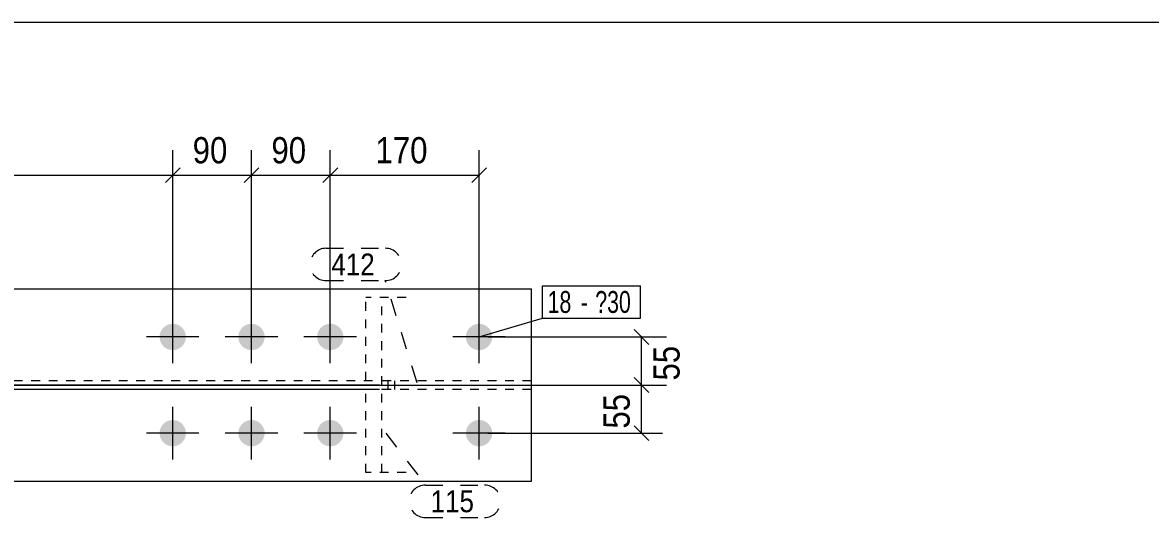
# Model space of a CAD drawing. Header units: millimetres. Extents: x 2 to 579, y 1 to 825.
# Drawn here: x 256.7 to 385.5, y 768.4 to 825 of the extents above; entities that cross this region are included whole.
import ezdxf

# ---------------------------------------------------------------- set-up
doc = ezdxf.new("R2010")
doc.units = ezdxf.units.MM
for name, pattern in [('XKITLINE00', [0]), ('XKITLINE01', [4, 1, -1, 1, -1]), ('XKITLINE02', [4, 2, -2]), ('XKITLINE03', [6, 3, -1, 1, -1])]:
    doc.linetypes.add(name, pattern=pattern)
for name, color, linetype, lineweight in [('Bolt', 3, 'Continuous', 0), ('BoltMark', 7, 'Continuous', 0), ('Dimensions', 7, 'Continuous', 0), ('DrawingSheet', 5, 'Continuous', 0), ('Part', 2, 'Continuous', 0), ('PartMark', 7, 'Continuous', 0)]:
    doc.layers.add(name, color=color, linetype=linetype, lineweight=lineweight)
doc.styles.add('ARIAL', font='ARIAL.TTF')
doc.styles.add('ARIAL_NARROW', font='ARIALN.TTF')

# ---------------------------------------------------------------- blocks, each defined once
blk = doc.blocks.new('*A75')
at = {"layer": 'Bolt'}
for points in [[(273.8, 787.55), (273.76, 787.55), (273.72, 787.55), (273.69, 787.56), (273.65, 787.56), (273.61, 787.57), (273.58, 787.57), (273.54, 787.58), (273.51, 787.59), (273.47, 787.59), (273.43, 787.6), (273.4, 787.61), (273.36, 787.63), (273.33, 787.64), (273.29, 787.65), (273.26, 787.66), (273.23, 787.68), (273.19, 787.69), (273.16, 787.71), (273.13, 787.73), (273.09, 787.74), (273.06, 787.76), (273.03, 787.78), (273, 787.8), (272.97, 787.82), (272.94, 787.85), (272.91, 787.87), (272.88, 787.89), (272.85, 787.91), (272.83, 787.94), (272.8, 787.96), (272.77, 787.99), (272.75, 788.02), (272.72, 788.04), (272.7, 788.07), (272.67, 788.1), (272.65, 788.13), (272.63, 788.16), (272.61, 788.19), (272.59, 788.22), (272.57, 788.25), (272.55, 788.28), (272.53, 788.31), (272.51, 788.34), (272.49, 788.38), (272.48, 788.41), (272.46, 788.44), (272.45, 788.48), (272.43, 788.51), (272.42, 788.54), (272.41, 788.58), (272.4, 788.61), (272.39, 788.65), (272.38, 788.69), (272.37, 788.72), (272.36, 788.76), (272.36, 788.79), (272.35, 788.83), (272.35, 788.87), (272.34, 788.9), (272.34, 788.94), (272.34, 788.98), (272.33, 789.01), (272.33, 789.05), (272.33, 789.09), (272.34, 789.12), (272.34, 789.16), (272.34, 789.2), (272.35, 789.23), (272.35, 789.27), (272.36, 789.31), (272.36, 789.34), (272.37, 789.38), (272.38, 789.41), (272.39, 789.45), (272.4, 789.49), (272.41, 789.52), (272.42, 789.56), (272.43, 789.59), (272.45, 789.62), (272.46, 789.66), (272.48, 789.69), (272.49, 789.72), (272.51, 789.76), (272.53, 789.79), (272.55, 789.82), (272.57, 789.85), (272.59, 789.88), (272.61, 789.91), (272.63, 789.94), (272.65, 789.97), (272.67, 790), (272.7, 790.03), (272.72, 790.06), (272.75, 790.08), (272.77, 790.11), (272.8, 790.14), (272.83, 790.16), (272.85, 790.19), (272.88, 790.21), (272.91, 790.23), (272.94, 790.25), (272.97, 790.28), (273, 790.3), (273.03, 790.32), (273.06, 790.34), (273.09, 790.36), (273.13, 790.37), (273.16, 790.39), (273.19, 790.41), (273.23, 790.42), (273.26, 790.44), (273.29, 790.45), (273.33, 790.46), (273.36, 790.47), (273.4, 790.49), (273.43, 790.5), (273.47, 790.51), (273.51, 790.51), (273.54, 790.52), (273.58, 790.53), (273.61, 790.53), (273.65, 790.54), (273.69, 790.54), (273.72, 790.55), (273.76, 790.55), (273.8, 790.55), (273.83, 790.55), (273.87, 790.55), (273.91, 790.55), (273.94, 790.55), (273.98, 790.54), (274.02, 790.54), (274.05, 790.53), (274.09, 790.53), (274.13, 790.52), (274.16, 790.51), (274.2, 790.51), (274.23, 790.5), (274.27, 790.49), (274.3, 790.47), (274.34, 790.46), (274.37, 790.45), (274.41, 790.44), (274.44, 790.42), (274.48, 790.41), (274.51, 790.39), (274.54, 790.37), (274.57, 790.36), (274.6, 790.34), (274.64, 790.32), (274.67, 790.3), (274.7, 790.28), (274.73, 790.25), (274.76, 790.23), (274.79, 790.21), (274.81, 790.19), (274.84, 790.16), (274.87, 790.14), (274.89, 790.11), (274.92, 790.08), (274.95, 790.06), (274.97, 790.03), (274.99, 790), (275.02, 789.97), (275.04, 789.94), (275.06, 789.91), (275.08, 789.88), (275.1, 789.85), (275.12, 789.82), (275.14, 789.79), (275.16, 789.76), (275.17, 789.72), (275.19, 789.69), (275.21, 789.66), (275.22, 789.62), (275.23, 789.59), (275.25, 789.56), (275.26, 789.52), (275.27, 789.49), (275.28, 789.45), (275.29, 789.41), (275.3, 789.38), (275.3, 789.34), (275.31, 789.31), (275.32, 789.27), (275.32, 789.23), (275.33, 789.2), (275.33, 789.16), (275.33, 789.12), (275.33, 789.09), (275.33, 789.05), (275.33, 789.01), (275.33, 788.98), (275.33, 788.94), (275.33, 788.9), (275.32, 788.87), (275.32, 788.83), (275.31, 788.79), (275.3, 788.76), (275.3, 788.72), (275.29, 788.69), (275.28, 788.65), (275.27, 788.61), (275.26, 788.58), (275.25, 788.54), (275.23, 788.51), (275.22, 788.48), (275.21, 788.44), (275.19, 788.41), (275.17, 788.38), (275.16, 788.34), (275.14, 788.31), (275.12, 788.28), (275.1, 788.25), (275.08, 788.22), (275.06, 788.19), (275.04, 788.16), (275.02, 788.13), (274.99, 788.1), (274.97, 788.07), (274.95, 788.04), (274.92, 788.02), (274.89, 787.99), (274.87, 787.96), (274.84, 787.94), (274.81, 787.91), (274.79, 787.89), (274.76, 787.87), (274.73, 787.85), (274.7, 787.82), (274.67, 787.8), (274.64, 787.78), (274.6, 787.76), (274.57, 787.74), (274.54, 787.73), (274.51, 787.71), (274.48, 787.69), (274.44, 787.68), (274.41, 787.66), (274.37, 787.65), (274.34, 787.64), (274.3, 787.63), (274.27, 787.61), (274.23, 787.6), (274.2, 787.59), (274.16, 787.59), (274.13, 787.58), (274.09, 787.57), (274.05, 787.57), (274.02, 787.56), (273.98, 787.56), (273.94, 787.55), (273.91, 787.55), (273.87, 787.55), (273.83, 787.55)], [(282.8, 787.55), (282.76, 787.55), (282.72, 787.55), (282.69, 787.56), (282.65, 787.56), (282.61, 787.57), (282.58, 787.57), (282.54, 787.58), (282.51, 787.59), (282.47, 787.59), (282.43, 787.6), (282.4, 787.61), (282.36, 787.63), (282.33, 787.64), (282.29, 787.65), (282.26, 787.66), (282.23, 787.68), (282.19, 787.69), (282.16, 787.71), (282.13, 787.73), (282.09, 787.74), (282.06, 787.76), (282.03, 787.78), (282, 787.8), (281.97, 787.82), (281.94, 787.85), (281.91, 787.87), (281.88, 787.89), (281.85, 787.91), (281.83, 787.94), (281.8, 787.96), (281.77, 787.99), (281.75, 788.02), (281.72, 788.04), (281.7, 788.07), (281.67, 788.1), (281.65, 788.13), (281.63, 788.16), (281.61, 788.19), (281.59, 788.22), (281.57, 788.25), (281.55, 788.28), (281.53, 788.31), (281.51, 788.34), (281.49, 788.38), (281.48, 788.41), (281.46, 788.44), (281.45, 788.48), (281.43, 788.51), (281.42, 788.54), (281.41, 788.58), (281.4, 788.61), (281.39, 788.65), (281.38, 788.69), (281.37, 788.72), (281.36, 788.76), (281.36, 788.79), (281.35, 788.83), (281.35, 788.87), (281.34, 788.9), (281.34, 788.94), (281.34, 788.98), (281.33, 789.01), (281.33, 789.05), (281.33, 789.09), (281.34, 789.12), (281.34, 789.16), (281.34, 789.2), (281.35, 789.23), (281.35, 789.27), (281.36, 789.31), (281.36, 789.34), (281.37, 789.38), (281.38, 789.41), (281.39, 789.45), (281.4, 789.49), (281.41, 789.52), (281.42, 789.56), (281.43, 789.59), (281.45, 789.62), (281.46, 789.66), (281.48, 789.69), (281.49, 789.72), (281.51, 789.76), (281.53, 789.79), (281.55, 789.82), (281.57, 789.85), (281.59, 789.88), (281.61, 789.91), (281.63, 789.94), (281.65, 789.97), (281.67, 790), (281.7, 790.03), (281.72, 790.06), (281.75, 790.08), (281.77, 790.11), (281.8, 790.14), (281.83, 790.16), (281.85, 790.19), (281.88, 790.21), (281.91, 790.23), (281.94, 790.25), (281.97, 790.28), (282, 790.3), (282.03, 790.32), (282.06, 790.34), (282.09, 790.36), (282.13, 790.37), (282.16, 790.39), (282.19, 790.41), (282.23, 790.42), (282.26, 790.44), (282.29, 790.45), (282.33, 790.46), (282.36, 790.47), (282.4, 790.49), (282.43, 790.5), (282.47, 790.51), (282.51, 790.51), (282.54, 790.52), (282.58, 790.53), (282.61, 790.53), (282.65, 790.54), (282.69, 790.54), (282.72, 790.55), (282.76, 790.55), (282.8, 790.55), (282.83, 790.55), (282.87, 790.55), (282.91, 790.55), (282.94, 790.55), (282.98, 790.54), (283.02, 790.54), (283.05, 790.53), (283.09, 790.53), (283.13, 790.52), (283.16, 790.51), (283.2, 790.51), (283.23, 790.5), (283.27, 790.49), (283.3, 790.47), (283.34, 790.46), (283.37, 790.45), (283.41, 790.44), (283.44, 790.42), (283.48, 790.41), (283.51, 790.39), (283.54, 790.37), (283.57, 790.36), (283.6, 790.34), (283.64, 790.32), (283.67, 790.3), (283.7, 790.28), (283.73, 790.25), (283.76, 790.23), (283.79, 790.21), (283.81, 790.19), (283.84, 790.16), (283.87, 790.14), (283.89, 790.11), (283.92, 790.08), (283.95, 790.06), (283.97, 790.03), (283.99, 790), (284.02, 789.97), (284.04, 789.94), (284.06, 789.91), (284.08, 789.88), (284.1, 789.85), (284.12, 789.82), (284.14, 789.79), (284.16, 789.76), (284.17, 789.72), (284.19, 789.69), (284.21, 789.66), (284.22, 789.62), (284.23, 789.59), (284.25, 789.56), (284.26, 789.52), (284.27, 789.49), (284.28, 789.45), (284.29, 789.41), (284.3, 789.38), (284.3, 789.34), (284.31, 789.31), (284.32, 789.27), (284.32, 789.23), (284.33, 789.2), (284.33, 789.16), (284.33, 789.12), (284.33, 789.09), (284.33, 789.05), (284.33, 789.01), (284.33, 788.98), (284.33, 788.94), (284.33, 788.9), (284.32, 788.87), (284.32, 788.83), (284.31, 788.79), (284.3, 788.76), (284.3, 788.72), (284.29, 788.69), (284.28, 788.65), (284.27, 788.61), (284.26, 788.58), (284.25, 788.54), (284.23, 788.51), (284.22, 788.48), (284.21, 788.44), (284.19, 788.41), (284.17, 788.38), (284.16, 788.34), (284.14, 788.31), (284.12, 788.28), (284.1, 788.25), (284.08, 788.22), (284.06, 788.19), (284.04, 788.16), (284.02, 788.13), (283.99, 788.1), (283.97, 788.07), (283.95, 788.04), (283.92, 788.02), (283.89, 787.99), (283.87, 787.96), (283.84, 787.94), (283.81, 787.91), (283.79, 787.89), (283.76, 787.87), (283.73, 787.85), (283.7, 787.82), (283.67, 787.8), (283.64, 787.78), (283.6, 787.76), (283.57, 787.74), (283.54, 787.73), (283.51, 787.71), (283.48, 787.69), (283.44, 787.68), (283.41, 787.66), (283.37, 787.65), (283.34, 787.64), (283.3, 787.63), (283.27, 787.61), (283.23, 787.6), (283.2, 787.59), (283.16, 787.59), (283.13, 787.58), (283.09, 787.57), (283.05, 787.57), (283.02, 787.56), (282.98, 787.56), (282.94, 787.55), (282.91, 787.55), (282.87, 787.55), (282.83, 787.55)], [(291.8, 787.55), (291.76, 787.55), (291.72, 787.55), (291.69, 787.56), (291.65, 787.56), (291.61, 787.57), (291.58, 787.57), (291.54, 787.58), (291.51, 787.59), (291.47, 787.59), (291.43, 787.6), (291.4, 787.61), (291.36, 787.63), (291.33, 787.64), (291.29, 787.65), (291.26, 787.66), (291.23, 787.68), (291.19, 787.69), (291.16, 787.71), (291.13, 787.73), (291.09, 787.74), (291.06, 787.76), (291.03, 787.78), (291, 787.8), (290.97, 787.82), (290.94, 787.85), (290.91, 787.87), (290.88, 787.89), (290.85, 787.91), (290.83, 787.94), (290.8, 787.96), (290.77, 787.99), (290.75, 788.02), (290.72, 788.04), (290.7, 788.07), (290.67, 788.1), (290.65, 788.13), (290.63, 788.16), (290.61, 788.19), (290.59, 788.22), (290.57, 788.25), (290.55, 788.28), (290.53, 788.31), (290.51, 788.34), (290.49, 788.38), (290.48, 788.41), (290.46, 788.44), (290.45, 788.48), (290.43, 788.51), (290.42, 788.54), (290.41, 788.58), (290.4, 788.61), (290.39, 788.65), (290.38, 788.69), (290.37, 788.72), (290.36, 788.76), (290.36, 788.79), (290.35, 788.83), (290.35, 788.87), (290.34, 788.9), (290.34, 788.94), (290.34, 788.98), (290.33, 789.01), (290.33, 789.05), (290.33, 789.09), (290.34, 789.12), (290.34, 789.16), (290.34, 789.2), (290.35, 789.23), (290.35, 789.27), (290.36, 789.31), (290.36, 789.34), (290.37, 789.38), (290.38, 789.41), (290.39, 789.45), (290.4, 789.49), (290.41, 789.52), (290.42, 789.56), (290.43, 789.59), (290.45, 789.62), (290.46, 789.66), (290.48, 789.69), (290.49, 789.72), (290.51, 789.76), (290.53, 789.79), (290.55, 789.82), (290.57, 789.85), (290.59, 789.88), (290.61, 789.91), (290.63, 789.94), (290.65, 789.97), (290.67, 790), (290.7, 790.03), (290.72, 790.06), (290.75, 790.08), (290.77, 790.11), (290.8, 790.14), (290.83, 790.16), (290.85, 790.19), (290.88, 790.21), (290.91, 790.23), (290.94, 790.25), (290.97, 790.28), (291, 790.3), (291.03, 790.32), (291.06, 790.34), (291.09, 790.36), (291.13, 790.37), (291.16, 790.39), (291.19, 790.41), (291.23, 790.42), (291.26, 790.44), (291.29, 790.45), (291.33, 790.46), (291.36, 790.47), (291.4, 790.49), (291.43, 790.5), (291.47, 790.51), (291.51, 790.51), (291.54, 790.52), (291.58, 790.53), (291.61, 790.53), (291.65, 790.54), (291.69, 790.54), (291.72, 790.55), (291.76, 790.55), (291.8, 790.55), (291.83, 790.55), (291.87, 790.55), (291.91, 790.55), (291.94, 790.55), (291.98, 790.54), (292.02, 790.54), (292.05, 790.53), (292.09, 790.53), (292.13, 790.52), (292.16, 790.51), (292.2, 790.51), (292.23, 790.5), (292.27, 790.49), (292.3, 790.47), (292.34, 790.46), (292.37, 790.45), (292.41, 790.44), (292.44, 790.42), (292.48, 790.41), (292.51, 790.39), (292.54, 790.37), (292.57, 790.36), (292.6, 790.34), (292.64, 790.32), (292.67, 790.3), (292.7, 790.28), (292.73, 790.25), (292.76, 790.23), (292.79, 790.21), (292.81, 790.19), (292.84, 790.16), (292.87, 790.14), (292.89, 790.11), (292.92, 790.08), (292.95, 790.06), (292.97, 790.03), (292.99, 790), (293.02, 789.97), (293.04, 789.94), (293.06, 789.91), (293.08, 789.88), (293.1, 789.85), (293.12, 789.82), (293.14, 789.79), (293.16, 789.76), (293.17, 789.72), (293.19, 789.69), (293.21, 789.66), (293.22, 789.62), (293.23, 789.59), (293.25, 789.56), (293.26, 789.52), (293.27, 789.49), (293.28, 789.45), (293.29, 789.41), (293.3, 789.38), (293.3, 789.34), (293.31, 789.31), (293.32, 789.27), (293.32, 789.23), (293.33, 789.2), (293.33, 789.16), (293.33, 789.12), (293.33, 789.09), (293.33, 789.05), (293.33, 789.01), (293.33, 788.98), (293.33, 788.94), (293.33, 788.9), (293.32, 788.87), (293.32, 788.83), (293.31, 788.79), (293.3, 788.76), (293.3, 788.72), (293.29, 788.69), (293.28, 788.65), (293.27, 788.61), (293.26, 788.58), (293.25, 788.54), (293.23, 788.51), (293.22, 788.48), (293.21, 788.44), (293.19, 788.41), (293.17, 788.38), (293.16, 788.34), (293.14, 788.31), (293.12, 788.28), (293.1, 788.25), (293.08, 788.22), (293.06, 788.19), (293.04, 788.16), (293.02, 788.13), (292.99, 788.1), (292.97, 788.07), (292.95, 788.04), (292.92, 788.02), (292.89, 787.99), (292.87, 787.96), (292.84, 787.94), (292.81, 787.91), (292.79, 787.89), (292.76, 787.87), (292.73, 787.85), (292.7, 787.82), (292.67, 787.8), (292.64, 787.78), (292.6, 787.76), (292.57, 787.74), (292.54, 787.73), (292.51, 787.71), (292.48, 787.69), (292.44, 787.68), (292.41, 787.66), (292.37, 787.65), (292.34, 787.64), (292.3, 787.63), (292.27, 787.61), (292.23, 787.6), (292.2, 787.59), (292.16, 787.59), (292.13, 787.58), (292.09, 787.57), (292.05, 787.57), (292.02, 787.56), (291.98, 787.56), (291.94, 787.55), (291.91, 787.55), (291.87, 787.55), (291.83, 787.55)], [(308.8, 787.55), (308.76, 787.55), (308.72, 787.55), (308.69, 787.56), (308.65, 787.56), (308.61, 787.57), (308.58, 787.57), (308.54, 787.58), (308.51, 787.59), (308.47, 787.59), (308.43, 787.6), (308.4, 787.61), (308.36, 787.63), (308.33, 787.64), (308.29, 787.65), (308.26, 787.66), (308.23, 787.68), (308.19, 787.69), (308.16, 787.71), (308.13, 787.73), (308.09, 787.74), (308.06, 787.76), (308.03, 787.78), (308, 787.8), (307.97, 787.82), (307.94, 787.85), (307.91, 787.87), (307.88, 787.89), (307.85, 787.91), (307.83, 787.94), (307.8, 787.96), (307.77, 787.99), (307.75, 788.02), (307.72, 788.04), (307.7, 788.07), (307.67, 788.1), (307.65, 788.13), (307.63, 788.16), (307.61, 788.19), (307.59, 788.22), (307.57, 788.25), (307.55, 788.28), (307.53, 788.31), (307.51, 788.34), (307.49, 788.38), (307.48, 788.41), (307.46, 788.44), (307.45, 788.48), (307.43, 788.51), (307.42, 788.54), (307.41, 788.58), (307.4, 788.61), (307.39, 788.65), (307.38, 788.69), (307.37, 788.72), (307.36, 788.76), (307.36, 788.79), (307.35, 788.83), (307.35, 788.87), (307.34, 788.9), (307.34, 788.94), (307.34, 788.98), (307.33, 789.01), (307.33, 789.05), (307.33, 789.09), (307.34, 789.12), (307.34, 789.16), (307.34, 789.2), (307.35, 789.23), (307.35, 789.27), (307.36, 789.31), (307.36, 789.34), (307.37, 789.38), (307.38, 789.41), (307.39, 789.45), (307.4, 789.49), (307.41, 789.52), (307.42, 789.56), (307.43, 789.59), (307.45, 789.62), (307.46, 789.66), (307.48, 789.69), (307.49, 789.72), (307.51, 789.76), (307.53, 789.79), (307.55, 789.82), (307.57, 789.85), (307.59, 789.88), (307.61, 789.91), (307.63, 789.94), (307.65, 789.97), (307.67, 790), (307.7, 790.03), (307.72, 790.06), (307.75, 790.08), (307.77, 790.11), (307.8, 790.14), (307.83, 790.16), (307.85, 790.19), (307.88, 790.21), (307.91, 790.23), (307.94, 790.25), (307.97, 790.28), (308, 790.3), (308.03, 790.32), (308.06, 790.34), (308.09, 790.36), (308.13, 790.37), (308.16, 790.39), (308.19, 790.41), (308.23, 790.42), (308.26, 790.44), (308.29, 790.45), (308.33, 790.46), (308.36, 790.47), (308.4, 790.49), (308.43, 790.5), (308.47, 790.51), (308.51, 790.51), (308.54, 790.52), (308.58, 790.53), (308.61, 790.53), (308.65, 790.54), (308.69, 790.54), (308.72, 790.55), (308.76, 790.55), (308.8, 790.55), (308.83, 790.55), (308.87, 790.55), (308.91, 790.55), (308.94, 790.55), (308.98, 790.54), (309.02, 790.54), (309.05, 790.53), (309.09, 790.53), (309.13, 790.52), (309.16, 790.51), (309.2, 790.51), (309.23, 790.5), (309.27, 790.49), (309.3, 790.47), (309.34, 790.46), (309.37, 790.45), (309.41, 790.44), (309.44, 790.42), (309.48, 790.41), (309.51, 790.39), (309.54, 790.37), (309.57, 790.36), (309.6, 790.34), (309.64, 790.32), (309.67, 790.3), (309.7, 790.28), (309.73, 790.25), (309.76, 790.23), (309.79, 790.21), (309.81, 790.19), (309.84, 790.16), (309.87, 790.14), (309.89, 790.11), (309.92, 790.08), (309.95, 790.06), (309.97, 790.03), (309.99, 790), (310.02, 789.97), (310.04, 789.94), (310.06, 789.91), (310.08, 789.88), (310.1, 789.85), (310.12, 789.82), (310.14, 789.79), (310.16, 789.76), (310.17, 789.72), (310.19, 789.69), (310.21, 789.66), (310.22, 789.62), (310.23, 789.59), (310.25, 789.56), (310.26, 789.52), (310.27, 789.49), (310.28, 789.45), (310.29, 789.41), (310.3, 789.38), (310.3, 789.34), (310.31, 789.31), (310.32, 789.27), (310.32, 789.23), (310.33, 789.2), (310.33, 789.16), (310.33, 789.12), (310.33, 789.09), (310.33, 789.05), (310.33, 789.01), (310.33, 788.98), (310.33, 788.94), (310.33, 788.9), (310.32, 788.87), (310.32, 788.83), (310.31, 788.79), (310.3, 788.76), (310.3, 788.72), (310.29, 788.69), (310.28, 788.65), (310.27, 788.61), (310.26, 788.58), (310.25, 788.54), (310.23, 788.51), (310.22, 788.48), (310.21, 788.44), (310.19, 788.41), (310.17, 788.38), (310.16, 788.34), (310.14, 788.31), (310.12, 788.28), (310.1, 788.25), (310.08, 788.22), (310.06, 788.19), (310.04, 788.16), (310.02, 788.13), (309.99, 788.1), (309.97, 788.07), (309.95, 788.04), (309.92, 788.02), (309.89, 787.99), (309.87, 787.96), (309.84, 787.94), (309.81, 787.91), (309.79, 787.89), (309.76, 787.87), (309.73, 787.85), (309.7, 787.82), (309.67, 787.8), (309.64, 787.78), (309.6, 787.76), (309.57, 787.74), (309.54, 787.73), (309.51, 787.71), (309.48, 787.69), (309.44, 787.68), (309.41, 787.66), (309.37, 787.65), (309.34, 787.64), (309.3, 787.63), (309.27, 787.61), (309.23, 787.6), (309.2, 787.59), (309.16, 787.59), (309.13, 787.58), (309.09, 787.57), (309.05, 787.57), (309.02, 787.56), (308.98, 787.56), (308.94, 787.55), (308.91, 787.55), (308.87, 787.55), (308.83, 787.55)], [(273.8, 776.55), (273.76, 776.55), (273.72, 776.55), (273.69, 776.56), (273.65, 776.56), (273.61, 776.57), (273.58, 776.57), (273.54, 776.58), (273.51, 776.59), (273.47, 776.59), (273.43, 776.6), (273.4, 776.61), (273.36, 776.63), (273.33, 776.64), (273.29, 776.65), (273.26, 776.66), (273.23, 776.68), (273.19, 776.69), (273.16, 776.71), (273.13, 776.73), (273.09, 776.74), (273.06, 776.76), (273.03, 776.78), (273, 776.8), (272.97, 776.82), (272.94, 776.85), (272.91, 776.87), (272.88, 776.89), (272.85, 776.91), (272.83, 776.94), (272.8, 776.96), (272.77, 776.99), (272.75, 777.02), (272.72, 777.04), (272.7, 777.07), (272.67, 777.1), (272.65, 777.13), (272.63, 777.16), (272.61, 777.19), (272.59, 777.22), (272.57, 777.25), (272.55, 777.28), (272.53, 777.31), (272.51, 777.34), (272.49, 777.38), (272.48, 777.41), (272.46, 777.44), (272.45, 777.48), (272.43, 777.51), (272.42, 777.54), (272.41, 777.58), (272.4, 777.61), (272.39, 777.65), (272.38, 777.69), (272.37, 777.72), (272.36, 777.76), (272.36, 777.79), (272.35, 777.83), (272.35, 777.87), (272.34, 777.9), (272.34, 777.94), (272.34, 777.98), (272.33, 778.01), (272.33, 778.05), (272.33, 778.09), (272.34, 778.12), (272.34, 778.16), (272.34, 778.2), (272.35, 778.23), (272.35, 778.27), (272.36, 778.31), (272.36, 778.34), (272.37, 778.38), (272.38, 778.41), (272.39, 778.45), (272.4, 778.49), (272.41, 778.52), (272.42, 778.56), (272.43, 778.59), (272.45, 778.62), (272.46, 778.66), (272.48, 778.69), (272.49, 778.72), (272.51, 778.76), (272.53, 778.79), (272.55, 778.82), (272.57, 778.85), (272.59, 778.88), (272.61, 778.91), (272.63, 778.94), (272.65, 778.97), (272.67, 779), (272.7, 779.03), (272.72, 779.06), (272.75, 779.08), (272.77, 779.11), (272.8, 779.14), (272.83, 779.16), (272.85, 779.19), (272.88, 779.21), (272.91, 779.23), (272.94, 779.25), (272.97, 779.28), (273, 779.3), (273.03, 779.32), (273.06, 779.34), (273.09, 779.36), (273.13, 779.37), (273.16, 779.39), (273.19, 779.41), (273.23, 779.42), (273.26, 779.44), (273.29, 779.45), (273.33, 779.46), (273.36, 779.47), (273.4, 779.49), (273.43, 779.5), (273.47, 779.51), (273.51, 779.51), (273.54, 779.52), (273.58, 779.53), (273.61, 779.53), (273.65, 779.54), (273.69, 779.54), (273.72, 779.55), (273.76, 779.55), (273.8, 779.55), (273.83, 779.55), (273.87, 779.55), (273.91, 779.55), (273.94, 779.55), (273.98, 779.54), (274.02, 779.54), (274.05, 779.53), (274.09, 779.53), (274.13, 779.52), (274.16, 779.51), (274.2, 779.51), (274.23, 779.5), (274.27, 779.49), (274.3, 779.47), (274.34, 779.46), (274.37, 779.45), (274.41, 779.44), (274.44, 779.42), (274.48, 779.41), (274.51, 779.39), (274.54, 779.37), (274.57, 779.36), (274.6, 779.34), (274.64, 779.32), (274.67, 779.3), (274.7, 779.28), (274.73, 779.25), (274.76, 779.23), (274.79, 779.21), (274.81, 779.19), (274.84, 779.16), (274.87, 779.14), (274.89, 779.11), (274.92, 779.08), (274.95, 779.06), (274.97, 779.03), (274.99, 779), (275.02, 778.97), (275.04, 778.94), (275.06, 778.91), (275.08, 778.88), (275.1, 778.85), (275.12, 778.82), (275.14, 778.79), (275.16, 778.76), (275.17, 778.72), (275.19, 778.69), (275.21, 778.66), (275.22, 778.62), (275.23, 778.59), (275.25, 778.56), (275.26, 778.52), (275.27, 778.49), (275.28, 778.45), (275.29, 778.41), (275.3, 778.38), (275.3, 778.34), (275.31, 778.31), (275.32, 778.27), (275.32, 778.23), (275.33, 778.2), (275.33, 778.16), (275.33, 778.12), (275.33, 778.09), (275.33, 778.05), (275.33, 778.01), (275.33, 777.98), (275.33, 777.94), (275.33, 777.9), (275.32, 777.87), (275.32, 777.83), (275.31, 777.79), (275.3, 777.76), (275.3, 777.72), (275.29, 777.69), (275.28, 777.65), (275.27, 777.61), (275.26, 777.58), (275.25, 777.54), (275.23, 777.51), (275.22, 777.48), (275.21, 777.44), (275.19, 777.41), (275.17, 777.38), (275.16, 777.34), (275.14, 777.31), (275.12, 777.28), (275.1, 777.25), (275.08, 777.22), (275.06, 777.19), (275.04, 777.16), (275.02, 777.13), (274.99, 777.1), (274.97, 777.07), (274.95, 777.04), (274.92, 777.02), (274.89, 776.99), (274.87, 776.96), (274.84, 776.94), (274.81, 776.91), (274.79, 776.89), (274.76, 776.87), (274.73, 776.85), (274.7, 776.82), (274.67, 776.8), (274.64, 776.78), (274.6, 776.76), (274.57, 776.74), (274.54, 776.73), (274.51, 776.71), (274.48, 776.69), (274.44, 776.68), (274.41, 776.66), (274.37, 776.65), (274.34, 776.64), (274.3, 776.63), (274.27, 776.61), (274.23, 776.6), (274.2, 776.59), (274.16, 776.59), (274.13, 776.58), (274.09, 776.57), (274.05, 776.57), (274.02, 776.56), (273.98, 776.56), (273.94, 776.55), (273.91, 776.55), (273.87, 776.55), (273.83, 776.55)], [(282.8, 776.55), (282.76, 776.55), (282.72, 776.55), (282.69, 776.56), (282.65, 776.56), (282.61, 776.57), (282.58, 776.57), (282.54, 776.58), (282.51, 776.59), (282.47, 776.59), (282.43, 776.6), (282.4, 776.61), (282.36, 776.63), (282.33, 776.64), (282.29, 776.65), (282.26, 776.66), (282.23, 776.68), (282.19, 776.69), (282.16, 776.71), (282.13, 776.73), (282.09, 776.74), (282.06, 776.76), (282.03, 776.78), (282, 776.8), (281.97, 776.82), (281.94, 776.85), (281.91, 776.87), (281.88, 776.89), (281.85, 776.91), (281.83, 776.94), (281.8, 776.96), (281.77, 776.99), (281.75, 777.02), (281.72, 777.04), (281.7, 777.07), (281.67, 777.1), (281.65, 777.13), (281.63, 777.16), (281.61, 777.19), (281.59, 777.22), (281.57, 777.25), (281.55, 777.28), (281.53, 777.31), (281.51, 777.34), (281.49, 777.38), (281.48, 777.41), (281.46, 777.44), (281.45, 777.48), (281.43, 777.51), (281.42, 777.54), (281.41, 777.58), (281.4, 777.61), (281.39, 777.65), (281.38, 777.69), (281.37, 777.72), (281.36, 777.76), (281.36, 777.79), (281.35, 777.83), (281.35, 777.87), (281.34, 777.9), (281.34, 777.94), (281.34, 777.98), (281.33, 778.01), (281.33, 778.05), (281.33, 778.09), (281.34, 778.12), (281.34, 778.16), (281.34, 778.2), (281.35, 778.23), (281.35, 778.27), (281.36, 778.31), (281.36, 778.34), (281.37, 778.38), (281.38, 778.41), (281.39, 778.45), (281.4, 778.49), (281.41, 778.52), (281.42, 778.56), (281.43, 778.59), (281.45, 778.62), (281.46, 778.66), (281.48, 778.69), (281.49, 778.72), (281.51, 778.76), (281.53, 778.79), (281.55, 778.82), (281.57, 778.85), (281.59, 778.88), (281.61, 778.91), (281.63, 778.94), (281.65, 778.97), (281.67, 779), (281.7, 779.03), (281.72, 779.06), (281.75, 779.08), (281.77, 779.11), (281.8, 779.14), (281.83, 779.16), (281.85, 779.19), (281.88, 779.21), (281.91, 779.23), (281.94, 779.25), (281.97, 779.28), (282, 779.3), (282.03, 779.32), (282.06, 779.34), (282.09, 779.36), (282.13, 779.37), (282.16, 779.39), (282.19, 779.41), (282.23, 779.42), (282.26, 779.44), (282.29, 779.45), (282.33, 779.46), (282.36, 779.47), (282.4, 779.49), (282.43, 779.5), (282.47, 779.51), (282.51, 779.51), (282.54, 779.52), (282.58, 779.53), (282.61, 779.53), (282.65, 779.54), (282.69, 779.54), (282.72, 779.55), (282.76, 779.55), (282.8, 779.55), (282.83, 779.55), (282.87, 779.55), (282.91, 779.55), (282.94, 779.55), (282.98, 779.54), (283.02, 779.54), (283.05, 779.53), (283.09, 779.53), (283.13, 779.52), (283.16, 779.51), (283.2, 779.51), (283.23, 779.5), (283.27, 779.49), (283.3, 779.47), (283.34, 779.46), (283.37, 779.45), (283.41, 779.44), (283.44, 779.42), (283.48, 779.41), (283.51, 779.39), (283.54, 779.37), (283.57, 779.36), (283.6, 779.34), (283.64, 779.32), (283.67, 779.3), (283.7, 779.28), (283.73, 779.25), (283.76, 779.23), (283.79, 779.21), (283.81, 779.19), (283.84, 779.16), (283.87, 779.14), (283.89, 779.11), (283.92, 779.08), (283.95, 779.06), (283.97, 779.03), (283.99, 779), (284.02, 778.97), (284.04, 778.94), (284.06, 778.91), (284.08, 778.88), (284.1, 778.85), (284.12, 778.82), (284.14, 778.79), (284.16, 778.76), (284.17, 778.72), (284.19, 778.69), (284.21, 778.66), (284.22, 778.62), (284.23, 778.59), (284.25, 778.56), (284.26, 778.52), (284.27, 778.49), (284.28, 778.45), (284.29, 778.41), (284.3, 778.38), (284.3, 778.34), (284.31, 778.31), (284.32, 778.27), (284.32, 778.23), (284.33, 778.2), (284.33, 778.16), (284.33, 778.12), (284.33, 778.09), (284.33, 778.05), (284.33, 778.01), (284.33, 777.98), (284.33, 777.94), (284.33, 777.9), (284.32, 777.87), (284.32, 777.83), (284.31, 777.79), (284.3, 777.76), (284.3, 777.72), (284.29, 777.69), (284.28, 777.65), (284.27, 777.61), (284.26, 777.58), (284.25, 777.54), (284.23, 777.51), (284.22, 777.48), (284.21, 777.44), (284.19, 777.41), (284.17, 777.38), (284.16, 777.34), (284.14, 777.31), (284.12, 777.28), (284.1, 777.25), (284.08, 777.22), (284.06, 777.19), (284.04, 777.16), (284.02, 777.13), (283.99, 777.1), (283.97, 777.07), (283.95, 777.04), (283.92, 777.02), (283.89, 776.99), (283.87, 776.96), (283.84, 776.94), (283.81, 776.91), (283.79, 776.89), (283.76, 776.87), (283.73, 776.85), (283.7, 776.82), (283.67, 776.8), (283.64, 776.78), (283.6, 776.76), (283.57, 776.74), (283.54, 776.73), (283.51, 776.71), (283.48, 776.69), (283.44, 776.68), (283.41, 776.66), (283.37, 776.65), (283.34, 776.64), (283.3, 776.63), (283.27, 776.61), (283.23, 776.6), (283.2, 776.59), (283.16, 776.59), (283.13, 776.58), (283.09, 776.57), (283.05, 776.57), (283.02, 776.56), (282.98, 776.56), (282.94, 776.55), (282.91, 776.55), (282.87, 776.55), (282.83, 776.55)], [(291.8, 776.55), (291.76, 776.55), (291.72, 776.55), (291.69, 776.56), (291.65, 776.56), (291.61, 776.57), (291.58, 776.57), (291.54, 776.58), (291.51, 776.59), (291.47, 776.59), (291.43, 776.6), (291.4, 776.61), (291.36, 776.63), (291.33, 776.64), (291.29, 776.65), (291.26, 776.66), (291.23, 776.68), (291.19, 776.69), (291.16, 776.71), (291.13, 776.73), (291.09, 776.74), (291.06, 776.76), (291.03, 776.78), (291, 776.8), (290.97, 776.82), (290.94, 776.85), (290.91, 776.87), (290.88, 776.89), (290.85, 776.91), (290.83, 776.94), (290.8, 776.96), (290.77, 776.99), (290.75, 777.02), (290.72, 777.04), (290.7, 777.07), (290.67, 777.1), (290.65, 777.13), (290.63, 777.16), (290.61, 777.19), (290.59, 777.22), (290.57, 777.25), (290.55, 777.28), (290.53, 777.31), (290.51, 777.34), (290.49, 777.38), (290.48, 777.41), (290.46, 777.44), (290.45, 777.48), (290.43, 777.51), (290.42, 777.54), (290.41, 777.58), (290.4, 777.61), (290.39, 777.65), (290.38, 777.69), (290.37, 777.72), (290.36, 777.76), (290.36, 777.79), (290.35, 777.83), (290.35, 777.87), (290.34, 777.9), (290.34, 777.94), (290.34, 777.98), (290.33, 778.01), (290.33, 778.05), (290.33, 778.09), (290.34, 778.12), (290.34, 778.16), (290.34, 778.2), (290.35, 778.23), (290.35, 778.27), (290.36, 778.31), (290.36, 778.34), (290.37, 778.38), (290.38, 778.41), (290.39, 778.45), (290.4, 778.49), (290.41, 778.52), (290.42, 778.56), (290.43, 778.59), (290.45, 778.62), (290.46, 778.66), (290.48, 778.69), (290.49, 778.72), (290.51, 778.76), (290.53, 778.79), (290.55, 778.82), (290.57, 778.85), (290.59, 778.88), (290.61, 778.91), (290.63, 778.94), (290.65, 778.97), (290.67, 779), (290.7, 779.03), (290.72, 779.06), (290.75, 779.08), (290.77, 779.11), (290.8, 779.14), (290.83, 779.16), (290.85, 779.19), (290.88, 779.21), (290.91, 779.23), (290.94, 779.25), (290.97, 779.28), (291, 779.3), (291.03, 779.32), (291.06, 779.34), (291.09, 779.36), (291.13, 779.37), (291.16, 779.39), (291.19, 779.41), (291.23, 779.42), (291.26, 779.44), (291.29, 779.45), (291.33, 779.46), (291.36, 779.47), (291.4, 779.49), (291.43, 779.5), (291.47, 779.51), (291.51, 779.51), (291.54, 779.52), (291.58, 779.53), (291.61, 779.53), (291.65, 779.54), (291.69, 779.54), (291.72, 779.55), (291.76, 779.55), (291.8, 779.55), (291.83, 779.55), (291.87, 779.55), (291.91, 779.55), (291.94, 779.55), (291.98, 779.54), (292.02, 779.54), (292.05, 779.53), (292.09, 779.53), (292.13, 779.52), (292.16, 779.51), (292.2, 779.51), (292.23, 779.5), (292.27, 779.49), (292.3, 779.47), (292.34, 779.46), (292.37, 779.45), (292.41, 779.44), (292.44, 779.42), (292.48, 779.41), (292.51, 779.39), (292.54, 779.37), (292.57, 779.36), (292.6, 779.34), (292.64, 779.32), (292.67, 779.3), (292.7, 779.28), (292.73, 779.25), (292.76, 779.23), (292.79, 779.21), (292.81, 779.19), (292.84, 779.16), (292.87, 779.14), (292.89, 779.11), (292.92, 779.08), (292.95, 779.06), (292.97, 779.03), (292.99, 779), (293.02, 778.97), (293.04, 778.94), (293.06, 778.91), (293.08, 778.88), (293.1, 778.85), (293.12, 778.82), (293.14, 778.79), (293.16, 778.76), (293.17, 778.72), (293.19, 778.69), (293.21, 778.66), (293.22, 778.62), (293.23, 778.59), (293.25, 778.56), (293.26, 778.52), (293.27, 778.49), (293.28, 778.45), (293.29, 778.41), (293.3, 778.38), (293.3, 778.34), (293.31, 778.31), (293.32, 778.27), (293.32, 778.23), (293.33, 778.2), (293.33, 778.16), (293.33, 778.12), (293.33, 778.09), (293.33, 778.05), (293.33, 778.01), (293.33, 777.98), (293.33, 777.94), (293.33, 777.9), (293.32, 777.87), (293.32, 777.83), (293.31, 777.79), (293.3, 777.76), (293.3, 777.72), (293.29, 777.69), (293.28, 777.65), (293.27, 777.61), (293.26, 777.58), (293.25, 777.54), (293.23, 777.51), (293.22, 777.48), (293.21, 777.44), (293.19, 777.41), (293.17, 777.38), (293.16, 777.34), (293.14, 777.31), (293.12, 777.28), (293.1, 777.25), (293.08, 777.22), (293.06, 777.19), (293.04, 777.16), (293.02, 777.13), (292.99, 777.1), (292.97, 777.07), (292.95, 777.04), (292.92, 777.02), (292.89, 776.99), (292.87, 776.96), (292.84, 776.94), (292.81, 776.91), (292.79, 776.89), (292.76, 776.87), (292.73, 776.85), (292.7, 776.82), (292.67, 776.8), (292.64, 776.78), (292.6, 776.76), (292.57, 776.74), (292.54, 776.73), (292.51, 776.71), (292.48, 776.69), (292.44, 776.68), (292.41, 776.66), (292.37, 776.65), (292.34, 776.64), (292.3, 776.63), (292.27, 776.61), (292.23, 776.6), (292.2, 776.59), (292.16, 776.59), (292.13, 776.58), (292.09, 776.57), (292.05, 776.57), (292.02, 776.56), (291.98, 776.56), (291.94, 776.55), (291.91, 776.55), (291.87, 776.55), (291.83, 776.55)], [(308.8, 776.55), (308.76, 776.55), (308.72, 776.55), (308.69, 776.56), (308.65, 776.56), (308.61, 776.57), (308.58, 776.57), (308.54, 776.58), (308.51, 776.59), (308.47, 776.59), (308.43, 776.6), (308.4, 776.61), (308.36, 776.63), (308.33, 776.64), (308.29, 776.65), (308.26, 776.66), (308.23, 776.68), (308.19, 776.69), (308.16, 776.71), (308.13, 776.73), (308.09, 776.74), (308.06, 776.76), (308.03, 776.78), (308, 776.8), (307.97, 776.82), (307.94, 776.85), (307.91, 776.87), (307.88, 776.89), (307.85, 776.91), (307.83, 776.94), (307.8, 776.96), (307.77, 776.99), (307.75, 777.02), (307.72, 777.04), (307.7, 777.07), (307.67, 777.1), (307.65, 777.13), (307.63, 777.16), (307.61, 777.19), (307.59, 777.22), (307.57, 777.25), (307.55, 777.28), (307.53, 777.31), (307.51, 777.34), (307.49, 777.38), (307.48, 777.41), (307.46, 777.44), (307.45, 777.48), (307.43, 777.51), (307.42, 777.54), (307.41, 777.58), (307.4, 777.61), (307.39, 777.65), (307.38, 777.69), (307.37, 777.72), (307.36, 777.76), (307.36, 777.79), (307.35, 777.83), (307.35, 777.87), (307.34, 777.9), (307.34, 777.94), (307.34, 777.98), (307.33, 778.01), (307.33, 778.05), (307.33, 778.09), (307.34, 778.12), (307.34, 778.16), (307.34, 778.2), (307.35, 778.23), (307.35, 778.27), (307.36, 778.31), (307.36, 778.34), (307.37, 778.38), (307.38, 778.41), (307.39, 778.45), (307.4, 778.49), (307.41, 778.52), (307.42, 778.56), (307.43, 778.59), (307.45, 778.62), (307.46, 778.66), (307.48, 778.69), (307.49, 778.72), (307.51, 778.76), (307.53, 778.79), (307.55, 778.82), (307.57, 778.85), (307.59, 778.88), (307.61, 778.91), (307.63, 778.94), (307.65, 778.97), (307.67, 779), (307.7, 779.03), (307.72, 779.06), (307.75, 779.08), (307.77, 779.11), (307.8, 779.14), (307.83, 779.16), (307.85, 779.19), (307.88, 779.21), (307.91, 779.23), (307.94, 779.25), (307.97, 779.28), (308, 779.3), (308.03, 779.32), (308.06, 779.34), (308.09, 779.36), (308.13, 779.37), (308.16, 779.39), (308.19, 779.41), (308.23, 779.42), (308.26, 779.44), (308.29, 779.45), (308.33, 779.46), (308.36, 779.47), (308.4, 779.49), (308.43, 779.5), (308.47, 779.51), (308.51, 779.51), (308.54, 779.52), (308.58, 779.53), (308.61, 779.53), (308.65, 779.54), (308.69, 779.54), (308.72, 779.55), (308.76, 779.55), (308.8, 779.55), (308.83, 779.55), (308.87, 779.55), (308.91, 779.55), (308.94, 779.55), (308.98, 779.54), (309.02, 779.54), (309.05, 779.53), (309.09, 779.53), (309.13, 779.52), (309.16, 779.51), (309.2, 779.51), (309.23, 779.5), (309.27, 779.49), (309.3, 779.47), (309.34, 779.46), (309.37, 779.45), (309.41, 779.44), (309.44, 779.42), (309.48, 779.41), (309.51, 779.39), (309.54, 779.37), (309.57, 779.36), (309.6, 779.34), (309.64, 779.32), (309.67, 779.3), (309.7, 779.28), (309.73, 779.25), (309.76, 779.23), (309.79, 779.21), (309.81, 779.19), (309.84, 779.16), (309.87, 779.14), (309.89, 779.11), (309.92, 779.08), (309.95, 779.06), (309.97, 779.03), (309.99, 779), (310.02, 778.97), (310.04, 778.94), (310.06, 778.91), (310.08, 778.88), (310.1, 778.85), (310.12, 778.82), (310.14, 778.79), (310.16, 778.76), (310.17, 778.72), (310.19, 778.69), (310.21, 778.66), (310.22, 778.62), (310.23, 778.59), (310.25, 778.56), (310.26, 778.52), (310.27, 778.49), (310.28, 778.45), (310.29, 778.41), (310.3, 778.38), (310.3, 778.34), (310.31, 778.31), (310.32, 778.27), (310.32, 778.23), (310.33, 778.2), (310.33, 778.16), (310.33, 778.12), (310.33, 778.09), (310.33, 778.05), (310.33, 778.01), (310.33, 777.98), (310.33, 777.94), (310.33, 777.9), (310.32, 777.87), (310.32, 777.83), (310.31, 777.79), (310.3, 777.76), (310.3, 777.72), (310.29, 777.69), (310.28, 777.65), (310.27, 777.61), (310.26, 777.58), (310.25, 777.54), (310.23, 777.51), (310.22, 777.48), (310.21, 777.44), (310.19, 777.41), (310.17, 777.38), (310.16, 777.34), (310.14, 777.31), (310.12, 777.28), (310.1, 777.25), (310.08, 777.22), (310.06, 777.19), (310.04, 777.16), (310.02, 777.13), (309.99, 777.1), (309.97, 777.07), (309.95, 777.04), (309.92, 777.02), (309.89, 776.99), (309.87, 776.96), (309.84, 776.94), (309.81, 776.91), (309.79, 776.89), (309.76, 776.87), (309.73, 776.85), (309.7, 776.82), (309.67, 776.8), (309.64, 776.78), (309.6, 776.76), (309.57, 776.74), (309.54, 776.73), (309.51, 776.71), (309.48, 776.69), (309.44, 776.68), (309.41, 776.66), (309.37, 776.65), (309.34, 776.64), (309.3, 776.63), (309.27, 776.61), (309.23, 776.6), (309.2, 776.59), (309.16, 776.59), (309.13, 776.58), (309.09, 776.57), (309.05, 776.57), (309.02, 776.56), (308.98, 776.56), (308.94, 776.55), (308.91, 776.55), (308.87, 776.55), (308.83, 776.55)]]:
    blk.add_hatch(color=3, dxfattribs=at).paths.add_polyline_path(points, flags=17)
at = {"layer": 'Bolt', "color": 3, "linetype": 'XKITLINE00', "lineweight": 0}
for p, q in [((273.83, 786.05), (273.83, 792.05)), ((282.83, 786.05), (282.83, 792.05)), ((291.83, 786.05), (291.83, 792.05)), ((308.83, 786.05), (308.83, 792.05)), ((276.83, 789.05), (270.83, 789.05)), ((285.83, 789.05), (279.83, 789.05)), ((294.83, 789.05), (288.83, 789.05)), ((311.83, 789.05), (305.83, 789.05)), ((273.83, 775.05), (273.83, 781.05)), ((282.83, 775.05), (282.83, 781.05)), ((291.83, 775.05), (291.83, 781.05)), ((308.83, 775.05), (308.83, 781.05)), ((276.83, 778.05), (270.83, 778.05)), ((285.83, 778.05), (279.83, 778.05)), ((294.83, 778.05), (288.83, 778.05)), ((311.83, 778.05), (305.83, 778.05))]:
    blk.add_line(p, q, dxfattribs=at)
blk = doc.blocks.new('*A78')
at = {"layer": 'Part', "color": 2, "linetype": 'XKITLINE00', "lineweight": 0}
for p, q in [((172.9, 794.55), (314.81, 794.55)), ((314.81, 772.55), (314.81, 794.55)), ((172.9, 772.55), (314.81, 772.55))]:
    blk.add_line(p, q, dxfattribs=at)
blk = doc.blocks.new('*A82')
at = {"layer": 'Part', "color": 7, "linetype": 'XKITLINE01', "lineweight": 0}
for p, q in [((300.49, 793.55), (295.9, 793.55)), ((295.9, 784.05), (295.9, 793.55)), ((297.72, 773.55), (297.72, 793.55)), ((298.67, 784.05), (246.74, 784.05)), ((246.74, 783.05), (246.74, 784.05)), ((247.38, 783.05), (247.38, 784.05)), ((298.67, 783.05), (246.74, 783.05)), ((295.9, 773.55), (295.9, 783.05)), ((300.49, 773.55), (295.9, 773.55))]:
    blk.add_line(p, q, dxfattribs=at)
at = {"layer": 'Part', "color": 7, "linetype": 'XKITLINE03', "lineweight": 0}
blk.add_line((264.44, 783.55), (272, 783.55), dxfattribs=at)
blk = doc.blocks.new('*A83')
at = {"layer": 'Part', "color": 7, "linetype": 'XKITLINE01', "lineweight": 0}
for p, q in [((314.81, 784.05), (298.44, 784.05)), ((298.44, 783.05), (298.44, 784.05)), ((299.22, 783.05), (299.22, 784.05)), ((314.81, 783.05), (314.81, 784.05)), ((314.81, 783.05), (298.44, 783.05))]:
    blk.add_line(p, q, dxfattribs=at)
blk = doc.blocks.new('*A84')
at = {"layer": 'DrawingSheet', "color": 5, "linetype": 'XKITLINE00', "lineweight": 0}
blk.add_line((579, 825), (5, 825), dxfattribs=at)
blk = doc.blocks.new('*A207')
at = {"layer": 'Dimensions', "color": 7, "linetype": 'XKITLINE00', "lineweight": 0}
for p, q in [((225.83, 790.05), (225.83, 810.4)), ((273.83, 790.05), (273.83, 810.4)), ((226.68, 808.4), (224.99, 806.7)), ((274.68, 808.4), (272.99, 806.7)), ((225.83, 807.55), (273.83, 807.55))]:
    blk.add_line(p, q, dxfattribs=at)
at = {"layer": 'Dimensions', "color": 3}
for p in [(225.83, 807.55), (273.83, 807.55)]:
    blk.add_point(p, dxfattribs=at)
at = {"layer": 'Dimensions', "color": 3, "style": 'ARIAL', "width": 0.85}
blk.add_text('480', height=3, dxfattribs=at).set_placement((246.5, 808.9))
blk = doc.blocks.new('*A208')
at = {"layer": 'Dimensions', "color": 7, "linetype": 'XKITLINE00', "lineweight": 0}
for p, q in [((273.83, 790.05), (273.83, 810.4)), ((282.83, 790.05), (282.83, 810.4)), ((274.68, 808.4), (272.99, 806.7)), ((283.68, 808.4), (281.99, 806.7)), ((273.83, 807.55), (282.83, 807.55))]:
    blk.add_line(p, q, dxfattribs=at)
at = {"layer": 'Dimensions', "color": 3}
for p in [(273.83, 807.55), (282.83, 807.55)]:
    blk.add_point(p, dxfattribs=at)
at = {"layer": 'Dimensions', "color": 3, "style": 'ARIAL', "width": 0.85}
blk.add_text('90', height=3, dxfattribs=at).set_placement((276.11, 808.9))
blk = doc.blocks.new('*A209')
at = {"layer": 'Dimensions', "color": 7, "linetype": 'XKITLINE00', "lineweight": 0}
for p, q in [((282.83, 790.05), (282.83, 810.4)), ((291.83, 790.05), (291.83, 810.4)), ((283.68, 808.4), (281.99, 806.7)), ((292.68, 808.4), (290.99, 806.7)), ((282.83, 807.55), (291.83, 807.55))]:
    blk.add_line(p, q, dxfattribs=at)
at = {"layer": 'Dimensions', "color": 3}
for p in [(282.83, 807.55), (291.83, 807.55)]:
    blk.add_point(p, dxfattribs=at)
at = {"layer": 'Dimensions', "color": 3, "style": 'ARIAL', "width": 0.85}
blk.add_text('90', height=3, dxfattribs=at).set_placement((285.11, 808.9))
blk = doc.blocks.new('*A210')
at = {"layer": 'Dimensions', "color": 7, "linetype": 'XKITLINE00', "lineweight": 0}
for p, q in [((291.83, 790.05), (291.83, 810.4)), ((308.83, 790.05), (308.83, 810.4)), ((292.68, 808.4), (290.99, 806.7)), ((309.68, 808.4), (307.99, 806.7)), ((291.83, 807.55), (308.83, 807.55))]:
    blk.add_line(p, q, dxfattribs=at)
at = {"layer": 'Dimensions', "color": 3}
for p in [(291.83, 807.55), (308.83, 807.55)]:
    blk.add_point(p, dxfattribs=at)
at = {"layer": 'Dimensions', "color": 3, "style": 'ARIAL', "width": 0.85}
blk.add_text('170', height=3, dxfattribs=at).set_placement((297, 808.9))
blk = doc.blocks.new('*A211')
at = {"layer": 'Dimensions', "color": 7, "linetype": 'XKITLINE00', "lineweight": 0}
for p, q in [((246.9, 783.55), (329.8, 783.55)), ((326.55, 784.4), (328.25, 782.7)), ((327.4, 778.05), (327.4, 783.55)), ((326.55, 778.9), (328.25, 777.2)), ((309.83, 778.05), (329.8, 778.05))]:
    blk.add_line(p, q, dxfattribs=at)
at = {"layer": 'Dimensions', "color": 3}
for p in [(327.4, 783.55), (327.4, 778.05)]:
    blk.add_point(p, dxfattribs=at)
at = {"layer": 'Dimensions', "color": 3, "style": 'ARIAL', "width": 0.85}
blk.add_text('55', height=3, rotation=90.0002, dxfattribs=at).set_placement((326.05, 778.57))
blk = doc.blocks.new('*A212')
at = {"layer": 'Dimensions', "color": 7, "linetype": 'XKITLINE00', "lineweight": 0}
for p, q in [((309.83, 789.05), (330.25, 789.05)), ((326.55, 789.9), (328.25, 788.2)), ((327.4, 783.55), (327.4, 789.05)), ((246.9, 783.55), (330.25, 783.55)), ((326.55, 784.4), (328.25, 782.7))]:
    blk.add_line(p, q, dxfattribs=at)
at = {"layer": 'Dimensions', "color": 3}
for p in [(327.4, 789.05), (327.4, 783.55)]:
    blk.add_point(p, dxfattribs=at)
at = {"layer": 'Dimensions', "color": 3, "style": 'ARIAL', "width": 0.85}
blk.add_text('55', height=3, rotation=90.0002, dxfattribs=at).set_placement((331.75, 784.07))
blk = doc.blocks.new('*A213')
at = {"layer": 'Dimensions', "color": 7, "linetype": 'XKITLINE00', "lineweight": 0}
for p, q in [((297.44, 783.55), (164.55, 783.55)), ((297.44, 783.05), (164.55, 783.05))]:
    blk.add_line(p, q, dxfattribs=at)
blk = doc.blocks.new('*A214')
at = {"layer": 'BoltMark', "color": 7, "linetype": 'XKITLINE00', "lineweight": 0}
for p, q in [((316.07, 794.9), (327.27, 794.9)), ((316.07, 791.2), (316.07, 794.9)), ((327.27, 791.2), (327.27, 794.9)), ((308.83, 789.05), (316.07, 791.2)), ((316.07, 791.2), (327.27, 791.2))]:
    blk.add_line(p, q, dxfattribs=at)
at = {"layer": 'BoltMark', "color": 3, "style": 'ARIAL_NARROW', "width": 0.85}
for s, p in [('18', (316.67, 791.8)), ('?30', (322.11, 791.8)), ('-', (320.46, 791.8))]:
    blk.add_text(s, height=2.5, dxfattribs=at).set_placement(p)
blk = doc.blocks.new('*A215')
at = {"layer": 'PartMark', "color": 7, "linetype": 'XKITLINE02', "lineweight": 0}
for p, q in [((291.36, 799.19), (298.12, 799.19)), ((291.36, 795.49), (298.12, 795.49)), ((301.75, 783.82), (298.12, 795.49))]:
    blk.add_line(p, q, dxfattribs=at)
for centre, start, end in [((291.36, 797.34), 90, 270), ((298.12, 797.34), 270, 90)]:
    blk.add_arc(centre, 1.85, start, end, dxfattribs=at)
at = {"layer": 'PartMark', "color": 3, "style": 'ARIAL', "width": 0.85}
blk.add_text('412', height=2.5, dxfattribs=at).set_placement((291.96, 796.09))
blk = doc.blocks.new('*A216')
at = {"layer": 'PartMark', "color": 7, "linetype": 'XKITLINE02', "lineweight": 0}
for p, q in [((298.2, 778.05), (302.7, 772.11)), ((302.7, 772.11), (309.46, 772.11)), ((302.7, 768.41), (309.46, 768.41))]:
    blk.add_line(p, q, dxfattribs=at)
for centre, start, end in [((302.7, 770.26), 90, 270), ((309.46, 770.26), 270, 90)]:
    blk.add_arc(centre, 1.85, start, end, dxfattribs=at)
at = {"layer": 'PartMark', "color": 3, "style": 'ARIAL', "width": 0.85}
blk.add_text('115', height=2.5, dxfattribs=at).set_placement((303.3, 769.01))

msp = doc.modelspace()

# ---------------------------------------------------------------- block references
at = {"lineweight": 0}
for name in ['*A84', '*A207', '*A208', '*A209', '*A210', '*A215', '*A78', '*A214', '*A82', '*A75', '*A212', '*A213', '*A211', '*A83', '*A216']:
    msp.add_blockref(name, (0, 0), dxfattribs=at)

doc.saveas('drawing.dxf')
